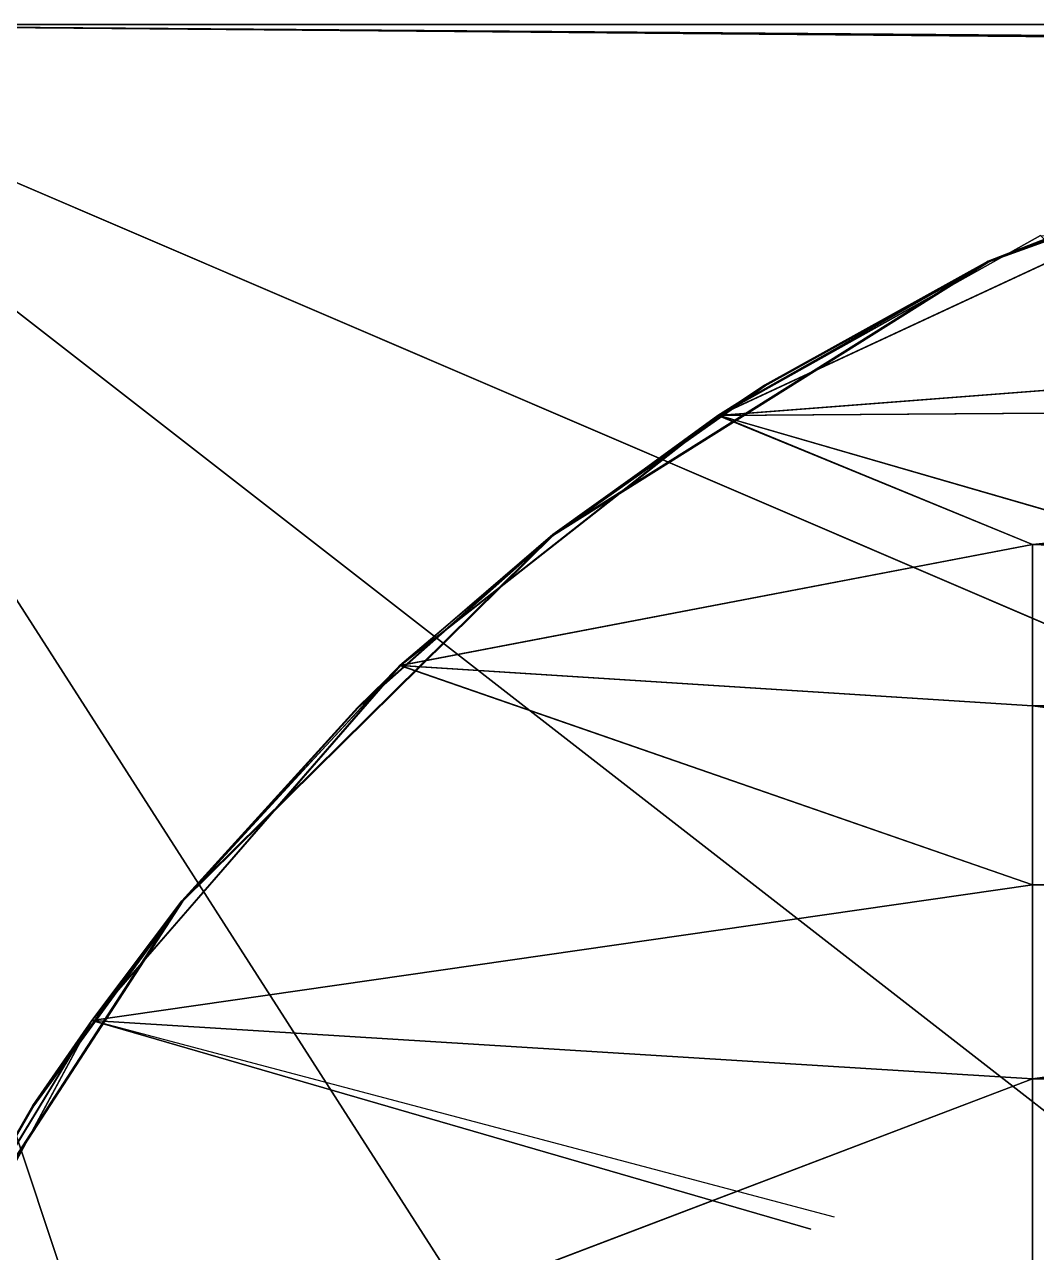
# Model space of a CAD drawing. Extents: x 207 to 387, y 94 to 160.
# Drawn here: x 254.5462 to 254.6893, y 155.5786 to 155.7524 of the extents above; entities that cross this region are included whole.
import ezdxf

# ---------------------------------------------------------------- set-up
doc = ezdxf.new("R2010")
doc.units = 0
doc.header["$LTSCALE"] = 2.54
doc.layers.get('0').update_dxf_attribs({"color": 13, "linetype": 'CONTINUOUS'})

# ---------------------------------------------------------------- blocks, each defined once
blk = doc.blocks.new('SP_05_ALTFIELD_CREDENZA_DW')
at = {"color": 0}
for p, q in [((132.17811, 4.15253, 21.848), (132.0051, 4.08669, 21.88242)), ((132.17811, 4.15253, 21.848), (132.0051, 4.08669, 21.88242)), ((132.17811, 4.15253, 85.5895), (132.0051, 4.08669, 85.55508)), ((132.17811, 4.15253, 85.5895), (132.0051, 4.08669, 85.55508)), ((132.0051, 4.14678, 21.85031), (132.0051, 4.08669, 21.88242)), ((132.0051, 4.14678, 21.85031), (132.0051, 4.08669, 21.88242)), ((132.0051, 4.14678, 85.5872), (132.0051, 4.08669, 85.55508)), ((132.0051, 4.14678, 85.5872), (132.0051, 4.08669, 85.55508)), ((132.12529, 4.06153, 22.71612), (132.16409, 4.12121, 22.73947)), ((132.12529, 4.06153, 22.71612), (132.16409, 4.12121, 22.73947)), ((132.1254, 4.06148, 84.71942), (132.16418, 4.12117, 84.69609)), ((132.1254, 4.06148, 84.71942), (132.16418, 4.12117, 84.69609)), ((132.16418, 4.12117, 85.40014), (132.13815, 4.07842, 85.54935)), ((132.16418, 4.12117, 85.40014), (132.13815, 4.07842, 85.54935)), ((132.13816, 4.07842, 21.88816), (132.16409, 4.12121, 22.03541)), ((132.13816, 4.07842, 21.88816), (132.16409, 4.12121, 22.03541)), ((132.14637, 4.0905, 22.25929), (132.16409, 4.12121, 22.73947)), ((132.16409, 4.12121, 22.03541), (132.14637, 4.0905, 22.02453)), ((132.14637, 4.0905, 22.25929), (132.16409, 4.12121, 22.73947)), ((132.16409, 4.12121, 22.03541), (132.14637, 4.0905, 22.02453)), ((132.16418, 4.12117, 84.69609), (132.14647, 4.09046, 85.17625)), ((132.14647, 4.09046, 85.41101), (132.16418, 4.12117, 85.40014)), ((132.16418, 4.12117, 84.69609), (132.14647, 4.09046, 85.17625)), ((132.14647, 4.09046, 85.41101), (132.16418, 4.12117, 85.40014)), ((132.12529, 4.06153, 22.71612), (132.14637, 4.0905, 22.25929)), ((132.14637, 4.0905, 22.02453), (132.12529, 4.06153, 22.01153)), ((132.12529, 4.06153, 22.71612), (132.14637, 4.0905, 22.25929)), ((132.14637, 4.0905, 22.02453), (132.12529, 4.06153, 22.01153)), ((132.14647, 4.09046, 85.17625), (132.1254, 4.06148, 84.71942)), ((132.14647, 4.09046, 85.17625), (132.1254, 4.06148, 84.71942)), ((132.1254, 4.06148, 85.424), (132.14647, 4.09046, 85.41101)), ((132.1254, 4.06148, 85.424), (132.14647, 4.09046, 85.41101)), ((132.13815, 4.07842, 85.54935), (132.14647, 4.09046, 85.41101)), ((132.13815, 4.07842, 85.54935), (132.14647, 4.09046, 85.41101)), ((132.13816, 4.07842, 21.88816), (132.14637, 4.0905, 22.02453)), ((132.13816, 4.07842, 21.88816), (132.14637, 4.0905, 22.02453)), ((132.14637, 4.0905, 22.25929), (132.14637, 4.0905, 22.02453)), ((132.14637, 4.0905, 22.25929), (132.14637, 4.0905, 22.02453)), ((132.14647, 4.09046, 85.17625), (132.14647, 4.09046, 85.41101)), ((132.14647, 4.09046, 85.17625), (132.14647, 4.09046, 85.41101)), ((132.0051, 4.08669, 21.88242), (131.41403, 4.08669, 21.88242)), ((132.0051, 4.08669, 21.88242), (131.41403, 4.08669, 21.88242)), ((132.0051, 4.08669, 85.55508), (131.41403, 4.08669, 85.55508)), ((132.0051, 4.08669, 85.55508), (131.41403, 4.08669, 85.55508)), ((132.0051, 4.08669, 21.88242), (132.0051, 4.05923, 21.90299)), ((132.0051, 4.08669, 21.88242), (132.0051, 4.05923, 21.90299)), ((132.0051, 4.08669, 21.88242), (132.13816, 4.07842, 21.88816)), ((132.0051, 4.08669, 21.88242), (132.13816, 4.07842, 21.88816)), ((132.0051, 4.08669, 85.55508), (132.0051, 4.05923, 85.53452)), ((132.0051, 4.08669, 85.55508), (132.0051, 4.05923, 85.53452)), ((132.0051, 4.08669, 85.55508), (132.13815, 4.07842, 85.54935)), ((132.0051, 4.08669, 85.55508), (132.13815, 4.07842, 85.54935)), ((132.13816, 4.07842, 21.88816), (132.0051, 4.05923, 21.90299)), ((132.13816, 4.07842, 21.88816), (132.0051, 4.05923, 21.90299)), ((132.13815, 4.07842, 85.54935), (132.0051, 4.05923, 85.53452)), ((132.13815, 4.07842, 85.54935), (132.0051, 4.05923, 85.53452)), ((132.12529, 4.06153, 22.01153), (132.13816, 4.07842, 21.88816)), ((132.12529, 4.06153, 22.01153), (132.13816, 4.07842, 21.88816)), ((132.1254, 4.06148, 85.424), (132.13815, 4.07842, 85.54935)), ((132.1254, 4.06148, 85.424), (132.13815, 4.07842, 85.54935)), ((132.07282, 4.00974, 22.68437), (132.12529, 4.06153, 22.71612)), ((132.07282, 4.00974, 22.68437), (132.12529, 4.06153, 22.71612)), ((132.07292, 4.00966, 84.75116), (132.1254, 4.06148, 84.71942)), ((132.07292, 4.00966, 84.75116), (132.1254, 4.06148, 84.71942)), ((132.1254, 4.06148, 85.424), (132.09448, 4.02818, 85.50556)), ((132.1254, 4.06148, 85.424), (132.09448, 4.02818, 85.50556)), ((132.09459, 4.02818, 21.93206), (132.12529, 4.06153, 22.01153)), ((132.09459, 4.02818, 21.93206), (132.12529, 4.06153, 22.01153)), ((132.10046, 4.03418, 22.23116), (132.12529, 4.06153, 22.71612)), ((132.12529, 4.06153, 22.01153), (132.10046, 4.03418, 21.99619)), ((132.10046, 4.03418, 22.23116), (132.12529, 4.06153, 22.71612)), ((132.12529, 4.06153, 22.01153), (132.10046, 4.03418, 21.99619)), ((132.1254, 4.06148, 84.71942), (132.10057, 4.03411, 85.20436)), ((132.10057, 4.03411, 85.43934), (132.1254, 4.06148, 85.424)), ((132.1254, 4.06148, 84.71942), (132.10057, 4.03411, 85.20436)), ((132.10057, 4.03411, 85.43934), (132.1254, 4.06148, 85.424)), ((132.12529, 4.06153, 22.01153), (132.12529, 4.06153, 22.71612)), ((132.12529, 4.06153, 22.71612), (132.1254, 4.06148, 84.71942)), ((132.12529, 4.06153, 22.01153), (132.12529, 4.06153, 22.71612)), ((132.12529, 4.06153, 22.71612), (132.1254, 4.06148, 84.71942)), ((132.1254, 4.06148, 84.71942), (132.1254, 4.06148, 85.424)), ((132.1254, 4.06148, 84.71942), (132.1254, 4.06148, 85.424)), ((132.0051, 4.05923, 21.90299), (131.80808, 4.05923, 21.90299)), ((132.0051, 4.05923, 21.90299), (131.80808, 4.05923, 21.90299)), ((132.0051, 4.05923, 85.53452), (131.80808, 4.05923, 85.53452)), ((132.0051, 4.05923, 85.53452), (131.80808, 4.05923, 85.53452)), ((132.0051, 4.05923, 21.90299), (132.0051, 4.03388, 21.92635)), ((132.0051, 4.05923, 21.90299), (132.0051, 4.03388, 21.92635)), ((132.0051, 4.05923, 21.90299), (132.09459, 4.02818, 21.93206)), ((132.0051, 4.05923, 21.90299), (132.09459, 4.02818, 21.93206)), ((132.0051, 4.05923, 85.53452), (132.0051, 4.03388, 85.51115)), ((132.0051, 4.05923, 85.53452), (132.0051, 4.03388, 85.51115)), ((132.0051, 4.05923, 85.53452), (132.09448, 4.02818, 85.50556)), ((132.0051, 4.05923, 85.53452), (132.09448, 4.02818, 85.50556)), ((132.0051, 4.03388, 21.92635), (131.41403, 4.03388, 21.92635)), ((132.0051, 4.03388, 21.92635), (131.41403, 4.03388, 21.92635)), ((132.0051, 4.03388, 85.51115), (131.41403, 4.03388, 85.51115)), ((132.0051, 4.03388, 85.51115), (131.41403, 4.03388, 85.51115)), ((132.0051, 4.03388, 21.92635), (132.0051, 4.01106, 21.95216)), ((132.09459, 4.02818, 21.93206), (132.0051, 4.03388, 21.92635)), ((132.0051, 4.03388, 21.92635), (132.0051, 4.01106, 21.95216)), ((132.09459, 4.02818, 21.93206), (132.0051, 4.03388, 21.92635)), ((132.0051, 4.03388, 85.51115), (132.0051, 4.01106, 85.48534)), ((132.09448, 4.02818, 85.50556), (132.0051, 4.03388, 85.51115)), ((132.09448, 4.02818, 85.50556), (132.0051, 4.03388, 85.51115)), ((132.0051, 4.03388, 85.51115), (132.0051, 4.01106, 85.48534)), ((132.07282, 4.00974, 22.68437), (132.10046, 4.03418, 22.23116)), ((132.10046, 4.03418, 21.99619), (132.07282, 4.00975, 21.97907)), ((132.07282, 4.00974, 22.68437), (132.10046, 4.03418, 22.23116)), ((132.10046, 4.03418, 21.99619), (132.07282, 4.00975, 21.97907)), ((132.07292, 4.00966, 85.22136), (132.10057, 4.03411, 85.43934)), ((132.10057, 4.03411, 85.20436), (132.07292, 4.00966, 84.75116)), ((132.10057, 4.03411, 85.20436), (132.07292, 4.00966, 84.75116)), ((132.07292, 4.00966, 85.22136), (132.10057, 4.03411, 85.43934)), ((132.10057, 4.03411, 85.43934), (132.09448, 4.02818, 85.50556)), ((132.10057, 4.03411, 85.43934), (132.09448, 4.02818, 85.50556)), ((132.10046, 4.03418, 21.99619), (132.09459, 4.02818, 21.93206)), ((132.10046, 4.03418, 21.99619), (132.09459, 4.02818, 21.93206)), ((132.10046, 4.03418, 22.23116), (132.10046, 4.03418, 21.99619)), ((132.10046, 4.03418, 22.23116), (132.10046, 4.03418, 21.99619)), ((132.10057, 4.03411, 85.20436), (132.10057, 4.03411, 85.43934)), ((132.10057, 4.03411, 85.20436), (132.10057, 4.03411, 85.43934)), ((132.0051, 4.01106, 21.95216), (132.09459, 4.02818, 21.93206)), ((132.0051, 4.01106, 21.95216), (132.09459, 4.02818, 21.93206)), ((132.0051, 4.01106, 85.48534), (132.09448, 4.02818, 85.50556)), ((132.0051, 4.01106, 85.48534), (132.09448, 4.02818, 85.50556)), ((132.09459, 4.02818, 21.93206), (132.07282, 4.00975, 21.97907)), ((132.09459, 4.02818, 21.93206), (132.07282, 4.00975, 21.97907)), ((132.09448, 4.02818, 85.50556), (132.07292, 4.00966, 85.22136)), ((132.09448, 4.02818, 85.50556), (132.07292, 4.00966, 85.22136)), ((132.0051, 4.01106, 21.95216), (131.80808, 4.01106, 21.95216)), ((132.0051, 4.01106, 21.95216), (131.80808, 3.9911, 21.98001)), ((132.0051, 4.01106, 21.95216), (131.80808, 4.01106, 21.95216)), ((132.0051, 4.01106, 21.95216), (131.80808, 3.9911, 21.98001)), ((132.0051, 4.01106, 85.48534), (131.80808, 4.01106, 85.48534)), ((132.0051, 4.01106, 85.48534), (131.80808, 4.01106, 85.48534)), ((132.0051, 4.01106, 85.48534), (131.80808, 3.9911, 85.4575)), ((132.0051, 4.01106, 85.48534), (131.80808, 3.9911, 85.4575)), ((132.04958, 3.99281, 21.97736), (132.0051, 4.01106, 21.95216)), ((132.04958, 3.99281, 21.97736), (132.0051, 4.01106, 21.95216)), ((132.0494, 3.99281, 85.46032), (132.0051, 4.01106, 85.48534)), ((132.0494, 3.99281, 85.46032), (132.0051, 4.01106, 85.48534)), ((132.01124, 3.97109, 22.64698), (132.07282, 4.00974, 22.68437)), ((132.01124, 3.97109, 22.64698), (132.07282, 4.00974, 22.68437)), ((132.01133, 3.97098, 84.78856), (132.07292, 4.00966, 84.75116)), ((132.01133, 3.97098, 84.78856), (132.07292, 4.00966, 84.75116)), ((132.07282, 4.00975, 22.21417), (132.04288, 3.98862, 22.19573)), ((132.07282, 4.00975, 22.21417), (132.04288, 3.98862, 22.19573)), ((132.04288, 3.98862, 22.19573), (132.07282, 4.00974, 22.68437)), ((132.04288, 3.98862, 22.19573), (132.07282, 4.00974, 22.68437)), ((132.07292, 4.00966, 84.75116), (132.04298, 3.98852, 85.2398)), ((132.07292, 4.00966, 84.75116), (132.04298, 3.98852, 85.2398)), ((132.0494, 3.99281, 85.46032), (132.07292, 4.00966, 85.22136)), ((132.0494, 3.99281, 85.46032), (132.07292, 4.00966, 85.22136)), ((132.07282, 4.00975, 21.97907), (132.04958, 3.99281, 21.97736)), ((132.04958, 3.99281, 21.97736), (132.07282, 4.00975, 22.21417)), ((132.04958, 3.99281, 21.97736), (132.07282, 4.00975, 22.21417)), ((132.07282, 4.00975, 21.97907), (132.04958, 3.99281, 21.97736)), ((132.07282, 4.00975, 21.97907), (132.07282, 4.00975, 22.21417)), ((132.07282, 4.00975, 22.21417), (132.07282, 4.00974, 22.68437)), ((132.07282, 4.00975, 22.21417), (132.07282, 4.00974, 22.68437)), ((132.07282, 4.00975, 21.97907), (132.07282, 4.00975, 22.21417)), ((132.07282, 4.00974, 22.68437), (132.07292, 4.00966, 84.75116)), ((132.07282, 4.00974, 22.68437), (132.07292, 4.00966, 84.75116)), ((132.07292, 4.00966, 84.75116), (132.07292, 4.00966, 85.22136)), ((132.07292, 4.00966, 84.75116), (132.07292, 4.00966, 85.22136)), ((131.80808, 3.9911, 21.98001), (132.04958, 3.99281, 21.97736)), ((132.04958, 3.99281, 21.97736), (131.80808, 3.97423, 22.0094)), ((132.04958, 3.99281, 21.97736), (131.80808, 3.97423, 22.0094)), ((131.80808, 3.9911, 21.98001), (132.04958, 3.99281, 21.97736)), ((131.80808, 3.9911, 85.4575), (132.0494, 3.99281, 85.46032)), ((132.0494, 3.99281, 85.46032), (131.80808, 3.97423, 85.42811)), ((132.0494, 3.99281, 85.46032), (131.80808, 3.97423, 85.42811)), ((131.80808, 3.9911, 85.4575), (132.0494, 3.99281, 85.46032)), ((132.01124, 3.97109, 22.17621), (132.04958, 3.99281, 21.97736)), ((132.01124, 3.97109, 22.17621), (132.04958, 3.99281, 21.97736)), ((132.0494, 3.99281, 85.46032), (132.01133, 3.97098, 85.25933)), ((132.0494, 3.99281, 85.46032), (132.01133, 3.97098, 85.25933)), ((132.04288, 3.98862, 22.19573), (132.04958, 3.99281, 21.97736)), ((132.04288, 3.98862, 22.19573), (132.04958, 3.99281, 21.97736)), ((132.0494, 3.99281, 85.46032), (132.04298, 3.98852, 85.2398)), ((132.0494, 3.99281, 85.46032), (132.04298, 3.98852, 85.2398)), ((132.01124, 3.97109, 22.64698), (132.04288, 3.98862, 22.19573)), ((132.04288, 3.98862, 22.19573), (132.01124, 3.97109, 22.17621)), ((132.01124, 3.97109, 22.64698), (132.04288, 3.98862, 22.19573)), ((132.04288, 3.98862, 22.19573), (132.01124, 3.97109, 22.17621)), ((132.01133, 3.97098, 85.25933), (132.04298, 3.98852, 85.2398)), ((132.04298, 3.98852, 85.2398), (132.01133, 3.97098, 84.78856)), ((132.04298, 3.98852, 85.2398), (132.01133, 3.97098, 84.78856)), ((132.01133, 3.97098, 85.25933), (132.04298, 3.98852, 85.2398)), ((132.01124, 3.97109, 22.17621), (131.94533, 3.94725, 22.60685)), ((132.01124, 3.97109, 22.17621), (131.94533, 3.94725, 22.60685)), ((132.01133, 3.97098, 85.25933), (131.94538, 3.9471, 84.82872)), ((132.01133, 3.97098, 85.25933), (131.94538, 3.9471, 84.82872)), ((132.01133, 3.97098, 85.25933), (131.95781, 3.9502, 85.36819)), ((132.01133, 3.97098, 85.25933), (131.95781, 3.9502, 85.36819)), ((131.95791, 3.9502, 22.06941), (132.01124, 3.97109, 22.17621)), ((131.95791, 3.9502, 22.06941), (132.01124, 3.97109, 22.17621)), ((132.01124, 3.97109, 22.17621), (132.01124, 3.97109, 22.64698)), ((132.01124, 3.97109, 22.64698), (132.01133, 3.97098, 84.78856)), ((132.01124, 3.97109, 22.64698), (132.01133, 3.97098, 84.78856)), ((132.01124, 3.97109, 22.17621), (132.01124, 3.97109, 22.64698)), ((132.01133, 3.97098, 84.78856), (132.01133, 3.97098, 85.25933)), ((132.01133, 3.97098, 84.78856), (132.01133, 3.97098, 85.25933))]:
    blk.add_line(p, q, dxfattribs=at)
at = {"color": 23}
for p, q in [((132.13815, 4.07842, 85.54935), (132.17811, 4.15253, 85.5895)), ((132.13815, 4.07842, 85.54935), (132.17811, 4.15253, 85.5895)), ((132.17811, 4.15253, 21.848), (132.13816, 4.07842, 21.88816)), ((132.17811, 4.15253, 21.848), (132.13816, 4.07842, 21.88816)), ((132.03645, 4.10794, 21.99038), (132.13816, 4.07842, 21.88816)), ((132.13815, 4.07842, 85.54935), (132.03645, 4.10794, 85.44713)), ((132.03309, 4.10625, 21.99375), (132.13816, 4.07842, 21.88816)), ((132.03309, 4.10625, 85.44375), (132.13815, 4.07842, 85.54935)), ((132.09448, 4.02818, 85.50556), (132.13815, 4.07842, 85.54935)), ((132.09448, 4.02818, 85.50556), (132.13815, 4.07842, 85.54935)), ((132.13816, 4.07842, 21.88816), (132.09459, 4.02818, 21.93206)), ((132.13816, 4.07842, 21.88816), (132.09459, 4.02818, 21.93206)), ((132.0494, 3.99281, 85.46032), (132.09448, 4.02818, 85.50556)), ((132.0494, 3.99281, 85.46032), (132.09448, 4.02818, 85.50556)), ((132.09459, 4.02818, 21.93206), (132.04958, 3.99281, 21.97736)), ((132.09459, 4.02818, 21.93206), (132.04958, 3.99281, 21.97736)), ((131.94914, 4.02188, 85.35938), (132.0494, 3.99281, 85.46032)), ((131.95781, 3.9502, 85.36819), (132.0494, 3.99281, 85.46032)), ((132.04958, 3.99281, 21.97736), (131.95791, 3.9502, 22.06941)), ((132.04958, 3.99281, 21.97736), (132.00396, 3.96735, 22.02319)), ((132.0494, 3.99281, 85.46032), (132.00396, 3.96735, 85.41431)), ((132.0494, 3.99281, 85.46032), (132.00396, 3.96735, 85.41431)), ((90.1125, 3.9375, 19.125), (134.8875, 3.9375, 19.125)), ((90.1125, 3.9375, 19.125), (134.8875, 3.9375, 19.125)), ((90.1125, 3.9375, 90), (134.8875, 3.9375, 90)), ((90.1125, 3.9375, 90), (134.8875, 3.9375, 90)), ((132.201, 3.9375, 21.825), (92.799, 3.9375, 21.825)), ((132.201, 3.9375, 21.825), (92.799, 3.9375, 21.825)), ((132.201, 3.9375, 85.6125), (131.97712, 3.9375, 85.6125)), ((131.97712, 3.9375, 85.6125), (132.94725, 3.9375, 87.075)), ((131.97712, 3.9375, 85.6125), (132.94725, 3.9375, 87.075)), ((132.201, 3.9375, 85.6125), (131.97712, 3.9375, 85.6125)), ((131.97712, 3.9375, 85.6125), (132.94725, 3.9375, 87.075)), ((131.97712, 3.9375, 85.6125), (132.94725, 3.9375, 87.075))]:
    blk.add_line(p, q, dxfattribs=at)
mesh = blk.add_polyface(dxfattribs=at)
corners = [(134.8875, 6.75, 19.125), (90.1125, 3.9375, 19.125), (90.1125, 6.75, 19.125), (134.8875, 3.9375, 19.125)]
mesh.append_faces([[corners[k] for k in face] for face in [(0, 1, 2), (1, 0, 3)]], dxfattribs={"vtx0": -1, "color": 23})
mesh = blk.add_polyface(dxfattribs=at)
corners = [(134.8875, 6.75, 90), (90.1125, 3.9375, 90), (90.1125, 6.75, 90), (134.8875, 3.9375, 90)]
mesh.append_faces([[corners[k] for k in face] for face in [(0, 1, 2), (1, 0, 3)]], dxfattribs={"vtx0": -1, "color": 23})
mesh = blk.add_polyface(dxfattribs=at)
corners = [(131.52937, 6.75, 84.9375), (131.97712, 4.6125, 85.6125), (131.52937, 4.6125, 84.9375), (134.8875, 3.9375, 90), (132.94725, 3.9375, 87.075), (134.8875, 6.75, 90)]
mesh.append_faces([[corners[k] for k in face] for face in [(0, 1, 2), (1, 3, 4)]], dxfattribs={"vtx0": -1, "color": 23})
mesh.append_faces([[corners[k] for k in face] for face in [(3, 1, 5), (5, 1, 0)]], dxfattribs={"vtx0": -1, "vtx1": -1, "color": 23})
mesh = blk.add_polyface(dxfattribs=at)
corners = [(134.8875, 3.9375, 19.125), (132.201, 4.275, 21.825), (132.201, 3.9375, 21.825), (134.8875, 6.75, 19.125), (132.201, 4.6125, 21.825), (131.86518, 4.6125, 22.1625), (131.52937, 4.6125, 22.5), (131.52937, 6.75, 22.5)]
mesh.append_faces([[corners[k] for k in face] for face in [(0, 1, 2), (6, 3, 7)]], dxfattribs={"vtx0": -1, "color": 23})
mesh.append_faces([[corners[k] for k in face] for face in [(1, 3, 4), (4, 3, 5), (5, 3, 6)]], dxfattribs={"vtx0": -1, "vtx1": -1, "color": 23})
mesh.append_faces([[corners[k] for k in face] for face in [(1, 0, 3)]], dxfattribs={"vtx0": -1, "vtx2": -1, "color": 23})
mesh = blk.add_polyface(dxfattribs=at)
corners = [(131.97712, 4.6125, 85.6125), (132.94725, 3.9375, 87.075), (131.97712, 3.9375, 85.6125)]
mesh.append_faces([[corners[k] for k in face] for face in [(0, 1, 2)]], dxfattribs={"color": 23})
mesh = blk.add_polyface(dxfattribs=at)
corners = [(132.201, 3.9375, 85.6125), (131.97712, 4.6125, 85.6125), (131.97712, 3.9375, 85.6125), (132.201, 4.6125, 85.6125), (132.201, 4.275, 85.6125)]
mesh.append_faces([[corners[k] for k in face] for face in [(0, 1, 2), (3, 0, 4)]], dxfattribs={"vtx0": -1, "color": 23})
mesh.append_faces([[corners[k] for k in face] for face in [(1, 0, 3)]], dxfattribs={"vtx0": -1, "vtx1": -1, "color": 23})
mesh = blk.add_polyface(dxfattribs=at)
corners = [(131.97712, 4.6125, 85.6125), (132.94725, 3.9375, 87.075), (131.97712, 3.9375, 85.6125)]
mesh.append_faces([[corners[k] for k in face] for face in [(0, 1, 2)]], dxfattribs={"color": 23})
mesh = blk.add_polyface(dxfattribs=at)
corners = [(92.799, 3.9375, 21.825), (92.9949, 4.24317, 21.8265), (92.799, 4.275, 21.825), (132.201, 3.9375, 21.825), (93.19193, 4.24317, 21.8265), (93.58597, 4.275, 21.825), (131.41403, 4.275, 21.825), (131.80808, 4.24317, 21.8265), (132.0051, 4.24317, 21.8265), (132.201, 4.275, 21.825)]
mesh.append_faces([[corners[k] for k in face] for face in [(0, 1, 2), (8, 3, 9)]], dxfattribs={"vtx0": -1, "color": 23})
mesh.append_faces([[corners[k] for k in face] for face in [(1, 3, 4), (4, 3, 5), (5, 3, 6), (6, 3, 7), (7, 3, 8)]], dxfattribs={"vtx0": -1, "vtx1": -1, "color": 23})
mesh.append_faces([[corners[k] for k in face] for face in [(1, 0, 3)]], dxfattribs={"vtx0": -1, "vtx2": -1, "color": 23})
mesh = blk.add_polyface(dxfattribs=at)
corners = [(132.17811, 4.15253, 21.848), (132.0051, 4.08669, 21.88242), (132.0051, 4.14678, 21.85031)]
mesh.append_faces([[corners[k] for k in face] for face in [(0, 1, 2)]], dxfattribs={"color": 23})
mesh = blk.add_polyface(dxfattribs=at)
corners = [(132.17811, 4.15253, 21.848), (132.13816, 4.07842, 21.88816), (132.0051, 4.08669, 21.88242)]
mesh.append_faces([[corners[k] for k in face] for face in [(0, 1, 2)]], dxfattribs={"color": 23})
mesh = blk.add_polyface(dxfattribs=at)
corners = [(132.17811, 4.15253, 85.5895), (132.0051, 4.08669, 85.55508), (132.0051, 4.14678, 85.5872)]
mesh.append_faces([[corners[k] for k in face] for face in [(0, 1, 2)]], dxfattribs={"color": 23})
mesh = blk.add_polyface(dxfattribs=at)
corners = [(132.17811, 4.15253, 85.5895), (132.13815, 4.07842, 85.54935), (132.0051, 4.08669, 85.55508)]
mesh.append_faces([[corners[k] for k in face] for face in [(0, 1, 2)]], dxfattribs={"color": 23})
mesh = blk.add_polyface(dxfattribs=at)
corners = [(132.17811, 4.15253, 85.5895), (132.16418, 4.12117, 85.40014), (132.13815, 4.07842, 85.54935)]
mesh.append_faces([[corners[k] for k in face] for face in [(0, 1, 2)]], dxfattribs={"color": 23})
mesh = blk.add_polyface(dxfattribs=at)
corners = [(132.17811, 4.15253, 21.848), (132.13816, 4.07842, 21.88816), (132.16409, 4.12121, 22.03541)]
mesh.append_faces([[corners[k] for k in face] for face in [(0, 1, 2)]], dxfattribs={"color": 23})
mesh = blk.add_polyface(dxfattribs=at)
corners = [(93.58597, 4.14678, 21.85031), (92.9949, 4.08669, 21.88242), (92.9949, 4.14678, 21.85031), (93.58597, 4.08669, 21.88242), (131.41403, 4.14678, 21.85031), (131.41403, 4.08669, 21.88242), (132.0051, 4.14678, 21.85031), (132.0051, 4.08669, 21.88242)]
mesh.append_faces([[corners[k] for k in face] for face in [(0, 1, 2), (5, 6, 7)]], dxfattribs={"vtx0": -1, "color": 23})
mesh.append_faces([[corners[k] for k in face] for face in [(1, 0, 3), (3, 4, 5)]], dxfattribs={"vtx0": -1, "vtx1": -1, "color": 23})
mesh.append_faces([[corners[k] for k in face] for face in [(3, 0, 4), (5, 4, 6)]], dxfattribs={"vtx0": -1, "vtx2": -1, "color": 23})
mesh = blk.add_polyface(dxfattribs=at)
corners = [(93.58597, 4.14678, 85.5872), (92.9949, 4.08669, 85.55508), (92.9949, 4.14678, 85.5872), (93.58597, 4.08669, 85.55508), (131.41403, 4.14678, 85.5872), (131.41403, 4.08669, 85.55508), (132.0051, 4.14678, 85.5872), (132.0051, 4.08669, 85.55508)]
mesh.append_faces([[corners[k] for k in face] for face in [(0, 1, 2), (5, 6, 7)]], dxfattribs={"vtx0": -1, "color": 23})
mesh.append_faces([[corners[k] for k in face] for face in [(1, 0, 3), (3, 4, 5)]], dxfattribs={"vtx0": -1, "vtx1": -1, "color": 23})
mesh.append_faces([[corners[k] for k in face] for face in [(3, 0, 4), (5, 4, 6)]], dxfattribs={"vtx0": -1, "vtx2": -1, "color": 23})
mesh = blk.add_polyface(dxfattribs=at)
corners = [(132.16409, 4.12121, 22.73947), (132.14637, 4.0905, 22.25929), (132.12529, 4.06153, 22.71612)]
mesh.append_faces([[corners[k] for k in face] for face in [(0, 1, 2)]], dxfattribs={"color": 23})
mesh = blk.add_polyface(dxfattribs=at)
corners = [(132.16418, 4.12117, 84.69609), (132.12529, 4.06153, 22.71612), (132.1254, 4.06148, 84.71942), (132.16409, 4.12121, 22.73947)]
mesh.append_faces([[corners[k] for k in face] for face in [(0, 1, 2), (1, 0, 3)]], dxfattribs={"vtx0": -1, "color": 23})
mesh = blk.add_polyface(dxfattribs=at)
corners = [(132.16418, 4.12117, 84.69609), (132.1254, 4.06148, 84.71942), (132.14647, 4.09046, 85.17625)]
mesh.append_faces([[corners[k] for k in face] for face in [(0, 1, 2)]], dxfattribs={"color": 23})
mesh = blk.add_polyface(dxfattribs=at)
corners = [(132.16418, 4.12117, 85.40014), (132.14647, 4.09046, 85.41101), (132.13815, 4.07842, 85.54935)]
mesh.append_faces([[corners[k] for k in face] for face in [(0, 1, 2)]], dxfattribs={"color": 23})
mesh = blk.add_polyface(dxfattribs=at)
corners = [(132.16409, 4.12121, 22.03541), (132.13816, 4.07842, 21.88816), (132.14637, 4.0905, 22.02453)]
mesh.append_faces([[corners[k] for k in face] for face in [(0, 1, 2)]], dxfattribs={"color": 23})
mesh = blk.add_polyface(dxfattribs=at)
corners = [(132.16409, 4.12121, 22.73947), (132.14637, 4.0905, 22.02453), (132.14637, 4.0905, 22.25929), (132.16409, 4.12121, 22.03541)]
mesh.append_faces([[corners[k] for k in face] for face in [(0, 1, 2), (1, 0, 3)]], dxfattribs={"vtx0": -1, "color": 23})
mesh = blk.add_polyface(dxfattribs=at)
corners = [(132.16418, 4.12117, 85.40014), (132.14647, 4.09046, 85.17625), (132.14647, 4.09046, 85.41101), (132.16418, 4.12117, 84.69609)]
mesh.append_faces([[corners[k] for k in face] for face in [(0, 1, 2), (1, 0, 3)]], dxfattribs={"vtx0": -1, "color": 23})
mesh = blk.add_polyface(dxfattribs=at)
corners = [(132.14637, 4.0905, 22.25929), (132.12529, 4.06153, 22.01153), (132.12529, 4.06153, 22.71612), (132.14637, 4.0905, 22.02453)]
mesh.append_faces([[corners[k] for k in face] for face in [(0, 1, 2), (1, 0, 3)]], dxfattribs={"vtx0": -1, "color": 23})
mesh = blk.add_polyface(dxfattribs=at)
corners = [(132.14637, 4.0905, 22.02453), (132.13816, 4.07842, 21.88816), (132.12529, 4.06153, 22.01153)]
mesh.append_faces([[corners[k] for k in face] for face in [(0, 1, 2)]], dxfattribs={"color": 23})
mesh = blk.add_polyface(dxfattribs=at)
corners = [(132.14647, 4.09046, 85.41101), (132.1254, 4.06148, 84.71942), (132.1254, 4.06148, 85.424), (132.14647, 4.09046, 85.17625)]
mesh.append_faces([[corners[k] for k in face] for face in [(0, 1, 2), (1, 0, 3)]], dxfattribs={"vtx0": -1, "color": 23})
mesh = blk.add_polyface(dxfattribs=at)
corners = [(132.14647, 4.09046, 85.41101), (132.1254, 4.06148, 85.424), (132.13815, 4.07842, 85.54935)]
mesh.append_faces([[corners[k] for k in face] for face in [(0, 1, 2)]], dxfattribs={"color": 23})
mesh = blk.add_polyface(dxfattribs=at)
corners = [(132.0051, 4.08669, 21.88242), (131.80808, 4.05923, 21.90299), (131.41403, 4.08669, 21.88242), (132.0051, 4.05923, 21.90299)]
mesh.append_faces([[corners[k] for k in face] for face in [(0, 1, 2), (1, 0, 3)]], dxfattribs={"vtx0": -1, "color": 23})
mesh = blk.add_polyface(dxfattribs=at)
corners = [(132.0051, 4.08669, 85.55508), (131.80808, 4.05923, 85.53452), (131.41403, 4.08669, 85.55508), (132.0051, 4.05923, 85.53452)]
mesh.append_faces([[corners[k] for k in face] for face in [(0, 1, 2), (1, 0, 3)]], dxfattribs={"vtx0": -1, "color": 23})
mesh = blk.add_polyface(dxfattribs=at)
corners = [(132.13816, 4.07842, 21.88816), (132.0051, 4.05923, 21.90299), (132.0051, 4.08669, 21.88242)]
mesh.append_faces([[corners[k] for k in face] for face in [(0, 1, 2)]], dxfattribs={"color": 23})
mesh = blk.add_polyface(dxfattribs=at)
corners = [(132.13815, 4.07842, 85.54935), (132.0051, 4.05923, 85.53452), (132.0051, 4.08669, 85.55508)]
mesh.append_faces([[corners[k] for k in face] for face in [(0, 1, 2)]], dxfattribs={"color": 23})
mesh = blk.add_polyface(dxfattribs=at)
corners = [(132.13816, 4.07842, 21.88816), (132.09459, 4.02818, 21.93206), (132.0051, 4.05923, 21.90299)]
mesh.append_faces([[corners[k] for k in face] for face in [(0, 1, 2)]], dxfattribs={"color": 23})
mesh = blk.add_polyface(dxfattribs=at)
corners = [(132.13815, 4.07842, 85.54935), (132.09448, 4.02818, 85.50556), (132.0051, 4.05923, 85.53452)]
mesh.append_faces([[corners[k] for k in face] for face in [(0, 1, 2)]], dxfattribs={"color": 23})
mesh = blk.add_polyface(dxfattribs=at)
corners = [(132.13815, 4.07842, 85.54935), (132.1254, 4.06148, 85.424), (132.09448, 4.02818, 85.50556)]
mesh.append_faces([[corners[k] for k in face] for face in [(0, 1, 2)]], dxfattribs={"color": 23})
mesh = blk.add_polyface(dxfattribs=at)
corners = [(132.13816, 4.07842, 21.88816), (132.09459, 4.02818, 21.93206), (132.12529, 4.06153, 22.01153)]
mesh.append_faces([[corners[k] for k in face] for face in [(0, 1, 2)]], dxfattribs={"color": 23})
mesh = blk.add_polyface(dxfattribs=at)
corners = [(132.12529, 4.06153, 22.71612), (132.10046, 4.03418, 22.23116), (132.07282, 4.00974, 22.68437)]
mesh.append_faces([[corners[k] for k in face] for face in [(0, 1, 2)]], dxfattribs={"color": 23})
mesh = blk.add_polyface(dxfattribs=at)
corners = [(132.07292, 4.00966, 84.75116), (132.12529, 4.06153, 22.71612), (132.07282, 4.00974, 22.68437), (132.1254, 4.06148, 84.71942)]
mesh.append_faces([[corners[k] for k in face] for face in [(0, 1, 2), (1, 0, 3)]], dxfattribs={"vtx0": -1, "color": 23})
mesh = blk.add_polyface(dxfattribs=at)
corners = [(132.10057, 4.03411, 85.20436), (132.1254, 4.06148, 84.71942), (132.07292, 4.00966, 84.75116)]
mesh.append_faces([[corners[k] for k in face] for face in [(0, 1, 2)]], dxfattribs={"color": 23})
mesh = blk.add_polyface(dxfattribs=at)
corners = [(132.1254, 4.06148, 85.424), (132.10057, 4.03411, 85.43934), (132.09448, 4.02818, 85.50556)]
mesh.append_faces([[corners[k] for k in face] for face in [(0, 1, 2)]], dxfattribs={"color": 23})
mesh = blk.add_polyface(dxfattribs=at)
corners = [(132.12529, 4.06153, 22.01153), (132.09459, 4.02818, 21.93206), (132.10046, 4.03418, 21.99619)]
mesh.append_faces([[corners[k] for k in face] for face in [(0, 1, 2)]], dxfattribs={"color": 23})
mesh = blk.add_polyface(dxfattribs=at)
corners = [(132.12529, 4.06153, 22.71612), (132.10046, 4.03418, 21.99619), (132.10046, 4.03418, 22.23116), (132.12529, 4.06153, 22.01153)]
mesh.append_faces([[corners[k] for k in face] for face in [(0, 1, 2), (1, 0, 3)]], dxfattribs={"vtx0": -1, "color": 23})
mesh = blk.add_polyface(dxfattribs=at)
corners = [(132.1254, 4.06148, 85.424), (132.10057, 4.03411, 85.20436), (132.10057, 4.03411, 85.43934), (132.1254, 4.06148, 84.71942)]
mesh.append_faces([[corners[k] for k in face] for face in [(0, 1, 2), (1, 0, 3)]], dxfattribs={"vtx0": -1, "color": 23})
mesh = blk.add_polyface(dxfattribs=at)
corners = [(131.80808, 4.05923, 21.90299), (132.0051, 4.03388, 21.92635), (131.41403, 4.03388, 21.92635), (132.0051, 4.05923, 21.90299)]
mesh.append_faces([[corners[k] for k in face] for face in [(0, 1, 2), (1, 0, 3)]], dxfattribs={"vtx0": -1, "color": 23})
mesh = blk.add_polyface(dxfattribs=at)
corners = [(131.80808, 4.05923, 85.53452), (132.0051, 4.03388, 85.51115), (131.41403, 4.03388, 85.51115), (132.0051, 4.05923, 85.53452)]
mesh.append_faces([[corners[k] for k in face] for face in [(0, 1, 2), (1, 0, 3)]], dxfattribs={"vtx0": -1, "color": 23})
mesh = blk.add_polyface(dxfattribs=at)
corners = [(132.09459, 4.02818, 21.93206), (132.0051, 4.03388, 21.92635), (132.0051, 4.05923, 21.90299)]
mesh.append_faces([[corners[k] for k in face] for face in [(0, 1, 2)]], dxfattribs={"color": 23})
mesh = blk.add_polyface(dxfattribs=at)
corners = [(132.09448, 4.02818, 85.50556), (132.0051, 4.03388, 85.51115), (132.0051, 4.05923, 85.53452)]
mesh.append_faces([[corners[k] for k in face] for face in [(0, 1, 2)]], dxfattribs={"color": 23})
mesh = blk.add_polyface(dxfattribs=at)
corners = [(132.0051, 4.01106, 21.95216), (131.41403, 4.03388, 21.92635), (132.0051, 4.03388, 21.92635), (131.80808, 4.01106, 21.95216)]
mesh.append_faces([[corners[k] for k in face] for face in [(0, 1, 2), (1, 0, 3)]], dxfattribs={"vtx0": -1, "color": 23})
mesh = blk.add_polyface(dxfattribs=at)
corners = [(131.41403, 4.03388, 85.51115), (132.0051, 4.01106, 85.48534), (131.80808, 4.01106, 85.48534), (132.0051, 4.03388, 85.51115)]
mesh.append_faces([[corners[k] for k in face] for face in [(0, 1, 2), (1, 0, 3)]], dxfattribs={"vtx0": -1, "color": 23})
mesh = blk.add_polyface(dxfattribs=at)
corners = [(132.0051, 4.01106, 21.95216), (132.0051, 4.03388, 21.92635), (132.09459, 4.02818, 21.93206)]
mesh.append_faces([[corners[k] for k in face] for face in [(0, 1, 2)]], dxfattribs={"color": 23})
mesh = blk.add_polyface(dxfattribs=at)
corners = [(132.0051, 4.03388, 85.51115), (132.09448, 4.02818, 85.50556), (132.0051, 4.01106, 85.48534)]
mesh.append_faces([[corners[k] for k in face] for face in [(0, 1, 2)]], dxfattribs={"color": 23})
mesh = blk.add_polyface(dxfattribs=at)
corners = [(132.07282, 4.00975, 22.21417), (132.10046, 4.03418, 21.99619), (132.07282, 4.00975, 21.97907), (132.10046, 4.03418, 22.23116), (132.07282, 4.00974, 22.68437)]
mesh.append_faces([[corners[k] for k in face] for face in [(0, 1, 2), (3, 0, 4)]], dxfattribs={"vtx0": -1, "color": 23})
mesh.append_faces([[corners[k] for k in face] for face in [(1, 0, 3)]], dxfattribs={"vtx0": -1, "vtx1": -1, "color": 23})
mesh = blk.add_polyface(dxfattribs=at)
corners = [(132.10046, 4.03418, 21.99619), (132.09459, 4.02818, 21.93206), (132.07282, 4.00975, 21.97907)]
mesh.append_faces([[corners[k] for k in face] for face in [(0, 1, 2)]], dxfattribs={"color": 23})
mesh = blk.add_polyface(dxfattribs=at)
corners = [(132.07292, 4.00966, 85.22136), (132.10057, 4.03411, 85.20436), (132.07292, 4.00966, 84.75116), (132.10057, 4.03411, 85.43934)]
mesh.append_faces([[corners[k] for k in face] for face in [(0, 1, 2), (1, 0, 3)]], dxfattribs={"vtx0": -1, "color": 23})
mesh = blk.add_polyface(dxfattribs=at)
corners = [(132.09448, 4.02818, 85.50556), (132.10057, 4.03411, 85.43934), (132.07292, 4.00966, 85.22136)]
mesh.append_faces([[corners[k] for k in face] for face in [(0, 1, 2)]], dxfattribs={"color": 23})
mesh = blk.add_polyface(dxfattribs=at)
corners = [(132.04958, 3.99281, 21.97736), (132.0051, 4.01106, 21.95216), (132.09459, 4.02818, 21.93206)]
mesh.append_faces([[corners[k] for k in face] for face in [(0, 1, 2)]], dxfattribs={"color": 23})
mesh = blk.add_polyface(dxfattribs=at)
corners = [(132.09448, 4.02818, 85.50556), (132.0494, 3.99281, 85.46032), (132.0051, 4.01106, 85.48534)]
mesh.append_faces([[corners[k] for k in face] for face in [(0, 1, 2)]], dxfattribs={"color": 23})
mesh = blk.add_polyface(dxfattribs=at)
corners = [(132.09448, 4.02818, 85.50556), (132.07292, 4.00966, 85.22136), (132.0494, 3.99281, 85.46032)]
mesh.append_faces([[corners[k] for k in face] for face in [(0, 1, 2)]], dxfattribs={"color": 23})
mesh = blk.add_polyface(dxfattribs=at)
corners = [(132.07282, 4.00975, 21.97907), (132.09459, 4.02818, 21.93206), (132.04958, 3.99281, 21.97736)]
mesh.append_faces([[corners[k] for k in face] for face in [(0, 1, 2)]], dxfattribs={"color": 23})
mesh = blk.add_polyface(dxfattribs=at)
corners = [(131.94914, 4.02188, 85.35938), (132.00396, 3.96735, 85.41431), (132.0494, 3.99281, 85.46032)]
mesh.append_faces([[corners[k] for k in face] for face in [(0, 1, 2)]], dxfattribs={"color": 23})
mesh = blk.add_polyface(dxfattribs=at)
corners = [(131.80808, 3.9911, 21.98001), (131.80808, 4.01106, 21.95216), (132.0051, 4.01106, 21.95216), (131.41403, 3.9911, 21.98001)]
mesh.append_faces([[corners[k] for k in face] for face in [(0, 1, 2), (1, 0, 3)]], dxfattribs={"vtx0": -1, "color": 23})
mesh = blk.add_polyface(dxfattribs=at)
corners = [(131.80808, 4.01106, 85.48534), (131.80808, 3.9911, 85.4575), (131.41403, 3.9911, 85.4575), (132.0051, 4.01106, 85.48534)]
mesh.append_faces([[corners[k] for k in face] for face in [(0, 1, 2), (1, 0, 3)]], dxfattribs={"vtx0": -1, "color": 23})
mesh = blk.add_polyface(dxfattribs=at)
corners = [(131.80808, 3.9911, 21.98001), (132.0051, 4.01106, 21.95216), (132.04958, 3.99281, 21.97736)]
mesh.append_faces([[corners[k] for k in face] for face in [(0, 1, 2)]], dxfattribs={"color": 23})
mesh = blk.add_polyface(dxfattribs=at)
corners = [(132.0051, 4.01106, 85.48534), (132.0494, 3.99281, 85.46032), (131.80808, 3.9911, 85.4575)]
mesh.append_faces([[corners[k] for k in face] for face in [(0, 1, 2)]], dxfattribs={"color": 23})
mesh = blk.add_polyface(dxfattribs=at)
corners = [(132.07282, 4.00974, 22.68437), (132.04288, 3.98862, 22.19573), (132.01124, 3.97109, 22.64698)]
mesh.append_faces([[corners[k] for k in face] for face in [(0, 1, 2)]], dxfattribs={"color": 23})
mesh = blk.add_polyface(dxfattribs=at)
corners = [(132.01133, 3.97098, 84.78856), (132.07282, 4.00974, 22.68437), (132.01124, 3.97109, 22.64698), (132.07292, 4.00966, 84.75116)]
mesh.append_faces([[corners[k] for k in face] for face in [(0, 1, 2), (1, 0, 3)]], dxfattribs={"vtx0": -1, "color": 23})
mesh = blk.add_polyface(dxfattribs=at)
corners = [(132.04298, 3.98852, 85.2398), (132.07292, 4.00966, 84.75116), (132.01133, 3.97098, 84.78856)]
mesh.append_faces([[corners[k] for k in face] for face in [(0, 1, 2)]], dxfattribs={"color": 23})
mesh = blk.add_polyface(dxfattribs=at)
corners = [(132.07282, 4.00974, 22.68437), (132.07282, 4.00975, 22.21417), (132.04288, 3.98862, 22.19573)]
mesh.append_faces([[corners[k] for k in face] for face in [(0, 1, 2)]], dxfattribs={"color": 23})
mesh = blk.add_polyface(dxfattribs=at)
corners = [(132.07282, 4.00975, 22.21417), (132.04958, 3.99281, 21.97736), (132.04288, 3.98862, 22.19573)]
mesh.append_faces([[corners[k] for k in face] for face in [(0, 1, 2)]], dxfattribs={"color": 23})
mesh = blk.add_polyface(dxfattribs=at)
corners = [(132.04298, 3.98852, 85.2398), (132.07292, 4.00966, 85.22136), (132.07292, 4.00966, 84.75116), (132.0494, 3.99281, 85.46032)]
mesh.append_faces([[corners[k] for k in face] for face in [(0, 1, 2), (1, 0, 3)]], dxfattribs={"vtx0": -1, "color": 23})
mesh = blk.add_polyface(dxfattribs=at)
corners = [(132.07282, 4.00975, 22.21417), (132.07282, 4.00975, 21.97907), (132.04958, 3.99281, 21.97736)]
mesh.append_faces([[corners[k] for k in face] for face in [(0, 1, 2)]], dxfattribs={"color": 23})
mesh = blk.add_polyface(dxfattribs=at)
corners = [(131.80808, 3.97423, 22.0094), (131.80808, 3.9911, 21.98001), (132.04958, 3.99281, 21.97736), (131.41403, 3.9911, 21.98001)]
mesh.append_faces([[corners[k] for k in face] for face in [(0, 1, 2), (1, 0, 3)]], dxfattribs={"vtx0": -1, "color": 23})
mesh = blk.add_polyface(dxfattribs=at)
corners = [(131.80808, 3.97423, 85.42811), (131.80808, 3.9911, 85.4575), (132.0494, 3.99281, 85.46032), (131.41403, 3.9911, 85.4575)]
mesh.append_faces([[corners[k] for k in face] for face in [(0, 1, 2), (1, 0, 3)]], dxfattribs={"vtx0": -1, "color": 23})
mesh = blk.add_polyface(dxfattribs=at)
corners = [(132.00396, 3.96735, 22.02319), (131.80808, 3.97423, 22.0094), (132.04958, 3.99281, 21.97736)]
mesh.append_faces([[corners[k] for k in face] for face in [(0, 1, 2)]], dxfattribs={"color": 23})
mesh = blk.add_polyface(dxfattribs=at)
corners = [(132.0494, 3.99281, 85.46032), (132.00396, 3.96735, 85.41431), (131.80808, 3.97423, 85.42811)]
mesh.append_faces([[corners[k] for k in face] for face in [(0, 1, 2)]], dxfattribs={"color": 23})
mesh = blk.add_polyface(dxfattribs=at)
corners = [(132.0494, 3.99281, 85.46032), (132.01133, 3.97098, 85.25933), (131.95781, 3.9502, 85.36819)]
mesh.append_faces([[corners[k] for k in face] for face in [(0, 1, 2)]], dxfattribs={"color": 23})
mesh = blk.add_polyface(dxfattribs=at)
corners = [(132.01124, 3.97109, 22.17621), (132.04958, 3.99281, 21.97736), (131.95791, 3.9502, 22.06941)]
mesh.append_faces([[corners[k] for k in face] for face in [(0, 1, 2)]], dxfattribs={"color": 23})
mesh = blk.add_polyface(dxfattribs=at)
corners = [(132.04288, 3.98862, 22.19573), (132.04958, 3.99281, 21.97736), (132.01124, 3.97109, 22.17621)]
mesh.append_faces([[corners[k] for k in face] for face in [(0, 1, 2)]], dxfattribs={"color": 23})
mesh = blk.add_polyface(dxfattribs=at)
corners = [(132.0494, 3.99281, 85.46032), (132.04298, 3.98852, 85.2398), (132.01133, 3.97098, 85.25933)]
mesh.append_faces([[corners[k] for k in face] for face in [(0, 1, 2)]], dxfattribs={"color": 23})
mesh = blk.add_polyface(dxfattribs=at)
corners = [(132.01124, 3.97109, 22.64698), (132.04288, 3.98862, 22.19573), (132.01124, 3.97109, 22.17621)]
mesh.append_faces([[corners[k] for k in face] for face in [(0, 1, 2)]], dxfattribs={"color": 23})
mesh = blk.add_polyface(dxfattribs=at)
corners = [(132.01133, 3.97098, 85.25933), (132.04298, 3.98852, 85.2398), (132.01133, 3.97098, 84.78856)]
mesh.append_faces([[corners[k] for k in face] for face in [(0, 1, 2)]], dxfattribs={"color": 23})
mesh = blk.add_polyface(dxfattribs=at)
corners = [(131.94533, 3.94725, 22.60685), (132.01124, 3.97109, 22.64698), (132.01124, 3.97109, 22.17621), (131.94538, 3.9471, 84.82872), (132.01133, 3.97098, 84.78856), (132.01133, 3.97098, 85.25933)]
mesh.append_faces([[corners[k] for k in face] for face in [(0, 1, 2), (4, 3, 5)]], dxfattribs={"vtx0": -1, "color": 23})
mesh.append_faces([[corners[k] for k in face] for face in [(1, 3, 4)]], dxfattribs={"vtx0": -1, "vtx1": -1, "color": 23})
mesh.append_faces([[corners[k] for k in face] for face in [(1, 0, 3)]], dxfattribs={"vtx0": -1, "vtx2": -1, "color": 23})
mesh = blk.add_polyface(dxfattribs=at)
corners = [(131.94533, 3.94725, 22.60685), (132.01124, 3.97109, 22.17621), (131.95791, 3.9502, 22.06941)]
mesh.append_faces([[corners[k] for k in face] for face in [(0, 1, 2)]], dxfattribs={"color": 23})
mesh = blk.add_polyface(dxfattribs=at)
corners = [(131.95781, 3.9502, 85.36819), (132.01133, 3.97098, 85.25933), (131.94538, 3.9471, 84.82872)]
mesh.append_faces([[corners[k] for k in face] for face in [(0, 1, 2)]], dxfattribs={"color": 23})
mesh = blk.add_polyface(dxfattribs=at)
corners = [(132.201, 3.9375, 21.825), (90.1125, 3.9375, 19.125), (134.8875, 3.9375, 19.125), (92.799, 3.9375, 21.825)]
mesh.append_faces([[corners[k] for k in face] for face in [(0, 1, 2), (1, 0, 3)]], dxfattribs={"vtx0": -1, "color": 23})
mesh = blk.add_polyface(dxfattribs=at)
corners = [(132.94725, 3.9375, 87.075), (93.02288, 3.9375, 85.6125), (131.97712, 3.9375, 85.6125), (90.1125, 3.9375, 90), (134.8875, 3.9375, 90)]
mesh.append_faces([[corners[k] for k in face] for face in [(0, 1, 2), (3, 0, 4)]], dxfattribs={"vtx0": -1, "color": 23})
mesh.append_faces([[corners[k] for k in face] for face in [(1, 0, 3)]], dxfattribs={"vtx0": -1, "vtx1": -1, "color": 23})
mesh = blk.add_polyface(dxfattribs=at)
corners = [(132.94725, 3.9375, 87.075), (132.201, 3.9375, 85.6125), (131.97712, 3.9375, 85.6125), (132.201, 3.9375, 21.825), (134.8875, 3.9375, 90), (134.8875, 3.9375, 19.125)]
mesh.append_faces([[corners[k] for k in face] for face in [(0, 1, 2), (3, 4, 5)]], dxfattribs={"vtx0": -1, "color": 23})
mesh.append_faces([[corners[k] for k in face] for face in [(4, 1, 0)]], dxfattribs={"vtx0": -1, "vtx1": -1, "color": 23})
mesh.append_faces([[corners[k] for k in face] for face in [(4, 3, 1)]], dxfattribs={"vtx0": -1, "vtx2": -1, "color": 23})

msp = doc.modelspace()

# ---------------------------------------------------------------- block references
at = {"color": 23, "rotation": 180}
msp.add_blockref('SP_05_ALTFIELD_CREDENZA_DW', (386.69383, 159.68985), dxfattribs=at)

doc.saveas('drawing.dxf')
